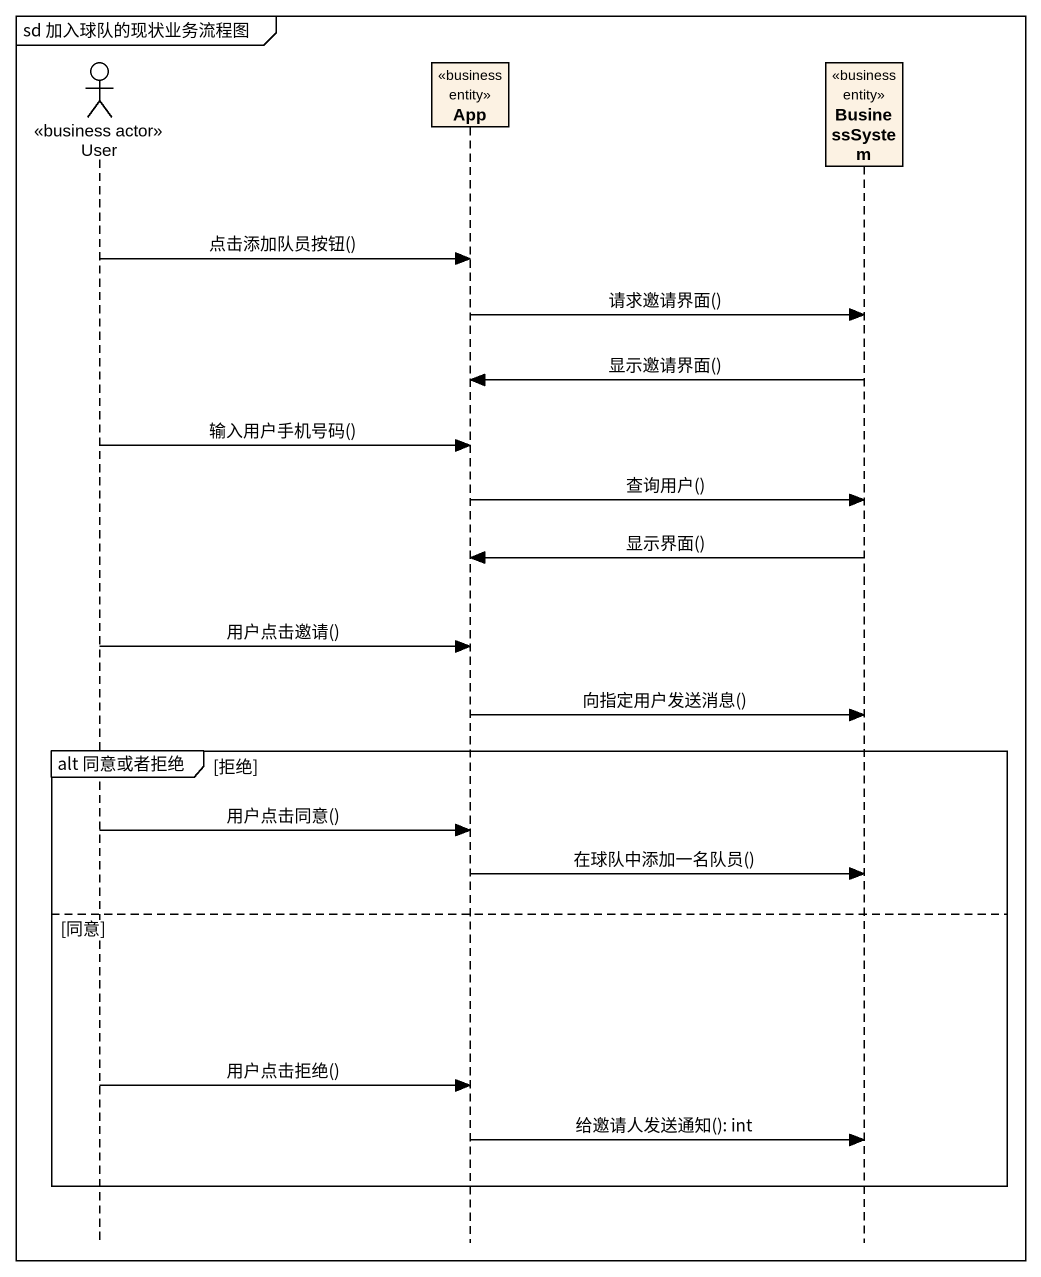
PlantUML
@startuml
mainframe sd 加入球队的现状业务流程图
hide footbox
actor User <<business actor>>
participant App <<business entity>>
participant BusinessSystem <<business entity>>

User -> App : 点击添加队员按钮()
App -> BusinessSystem : 请求邀请界面()
BusinessSystem -> App : 显示邀请界面()
User -> App : 输入用户手机号码()
App -> BusinessSystem : 查询用户()
BusinessSystem -> App : 显示界面()
User -> App : 用户点击邀请()
App -> BusinessSystem : 向指定用户发送消息()
group alt 同意或者拒绝 [拒绝]
  User -> App : 用户点击同意()
  App -> BusinessSystem : 在球队中添加一名队员()
else 同意
  User -> App : 用户点击拒绝()
  App -> BusinessSystem : 给邀请人发送通知(): int
end
@enduml
